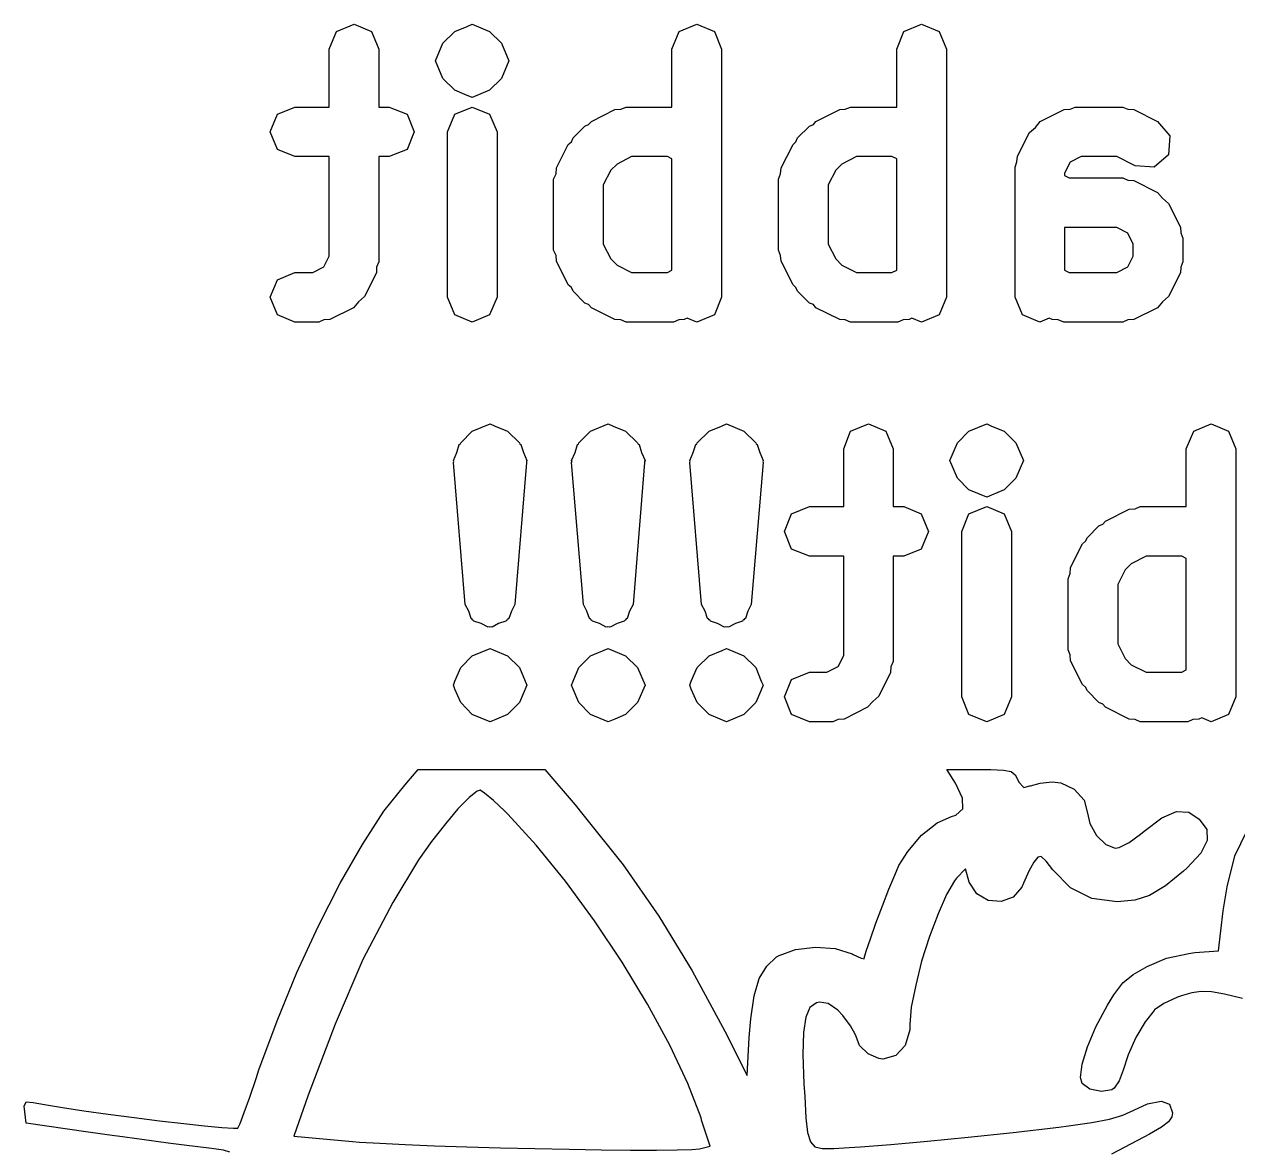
# Model space of a CAD drawing. Extents: x 87 to 114.2, y -103.1 to -96.6.
# Drawn here: x 108.302 to 110.745, y -98.903 to -96.634 of the extents above; entities that cross this region are included whole.
import ezdxf

# ---------------------------------------------------------------- set-up
doc = ezdxf.new("R2010")
doc.units = 0
doc.layers.add('BLACK', color=7, linetype='CONTINUOUS')

msp = doc.modelspace()

# ---------------------------------------------------------------- linework, layer by layer
at = {"layer": 'BLACK', "linetype": 'CONTINUOUS'}
for p, q in [((108.931, -96.6483), (108.966, -96.6337)), ((108.966, -96.6337), (109.001, -96.6483)), ((109.169, -96.6483), (109.194, -96.638)), ((109.194, -96.638), (109.204, -96.6337)), ((109.204, -96.6337), (109.204, -96.6337)), ((109.204, -96.6337), (109.239, -96.6483)), ((109.621, -96.6483), (109.656, -96.6337)), ((109.656, -96.6337), (109.692, -96.6483)), ((110.073, -96.6483), (110.109, -96.6337)), ((110.109, -96.6337), (110.144, -96.6483)), ((108.916, -96.6837), (108.931, -96.6483)), ((109.001, -96.6483), (109.016, -96.6837)), ((109.145, -96.6721), (109.169, -96.6483)), ((109.169, -96.6483), (109.169, -96.6483)), ((109.169, -96.6483), (109.169, -96.6483)), ((109.239, -96.6483), (109.263, -96.6721)), ((109.606, -96.6837), (109.621, -96.6483)), ((109.692, -96.6483), (109.706, -96.6837)), ((110.059, -96.6837), (110.073, -96.6483)), ((110.144, -96.6483), (110.159, -96.6837)), ((108.916, -96.8004), (108.916, -96.6837)), ((109.016, -96.6837), (109.016, -96.8004)), ((109.13, -96.7075), (109.145, -96.6721)), ((109.145, -96.6721), (109.145, -96.6721)), ((109.263, -96.6721), (109.278, -96.7075)), ((109.606, -96.8004), (109.606, -96.6837)), ((109.706, -96.6837), (109.706, -97.1837)), ((110.059, -96.8004), (110.059, -96.6837)), ((110.159, -96.6837), (110.159, -97.1837)), ((109.145, -96.7429), (109.13, -96.7075)), ((109.278, -96.7075), (109.263, -96.7429)), ((109.169, -96.7667), (109.145, -96.7429)), ((109.263, -96.7429), (109.239, -96.7667)), ((109.263, -96.7429), (109.263, -96.7429)), ((109.189, -96.7752), (109.169, -96.7667)), ((109.204, -96.7813), (109.189, -96.7752)), ((109.239, -96.7667), (109.204, -96.7813)), ((109.204, -96.7813), (109.204, -96.7813)), ((109.239, -96.7667), (109.239, -96.7667)), ((108.812, -96.815), (108.847, -96.8004)), ((108.847, -96.8004), (108.916, -96.8004)), ((109.016, -96.8004), (109.037, -96.8004)), ((109.037, -96.8004), (109.073, -96.815)), ((109.169, -96.815), (109.204, -96.8004)), ((109.204, -96.8004), (109.239, -96.815)), ((109.444, -96.8294), (109.491, -96.8056)), ((109.491, -96.8056), (109.503, -96.8048)), ((109.503, -96.8048), (109.514, -96.8004)), ((109.514, -96.8004), (109.606, -96.8004)), ((109.896, -96.8294), (109.944, -96.8056)), ((109.944, -96.8056), (109.955, -96.8048)), ((109.955, -96.8048), (109.966, -96.8004)), ((109.966, -96.8004), (110.059, -96.8004)), ((110.348, -96.8294), (110.396, -96.8056)), ((110.396, -96.8056), (110.408, -96.8048)), ((110.408, -96.8048), (110.418, -96.8004)), ((110.418, -96.8004), (110.514, -96.8004)), ((110.514, -96.8004), (110.524, -96.8048)), ((110.524, -96.8048), (110.536, -96.8056)), ((110.536, -96.8056), (110.584, -96.8294)), ((108.797, -96.8504), (108.812, -96.815)), ((109.073, -96.815), (109.087, -96.8504)), ((109.154, -96.8504), (109.169, -96.815)), ((109.239, -96.815), (109.254, -96.8504)), ((109.431, -96.8388), (109.438, -96.8357)), ((109.438, -96.8357), (109.444, -96.8294)), ((109.883, -96.8388), (109.891, -96.8357)), ((109.891, -96.8357), (109.896, -96.8294)), ((110.338, -96.8414), (110.348, -96.8294)), ((110.584, -96.8294), (110.609, -96.8584)), ((108.812, -96.8857), (108.797, -96.8504)), ((109.087, -96.8504), (109.073, -96.8857)), ((109.154, -97.1837), (109.154, -96.8504)), ((109.254, -96.8504), (109.254, -97.1837)), ((109.407, -96.8626), (109.431, -96.8388)), ((109.859, -96.8626), (109.883, -96.8388)), ((110.302, -96.8994), (110.326, -96.8518)), ((110.326, -96.8518), (110.338, -96.8414)), ((110.609, -96.8584), (110.606, -96.8965)), ((109.374, -96.9232), (109.397, -96.8756)), ((109.397, -96.8756), (109.404, -96.8702)), ((109.404, -96.8702), (109.407, -96.8626)), ((109.826, -96.9232), (109.85, -96.8756)), ((109.85, -96.8756), (109.856, -96.8702)), ((109.856, -96.8702), (109.859, -96.8626)), ((108.847, -96.9004), (108.812, -96.8857)), ((108.916, -96.9004), (108.847, -96.9004)), ((108.916, -97.1005), (108.916, -96.9004)), ((109.037, -96.9004), (109.016, -96.9004)), ((109.016, -96.9004), (109.016, -97.1123)), ((109.073, -96.8857), (109.037, -96.9004)), ((109.525, -96.9004), (109.496, -96.9153)), ((109.597, -96.9004), (109.525, -96.9004)), ((109.606, -96.9051), (109.597, -96.9004)), ((109.606, -97.129), (109.606, -96.9051)), ((109.978, -96.9004), (109.948, -96.9153)), ((110.049, -96.9004), (109.978, -96.9004)), ((110.059, -96.9051), (110.049, -96.9004)), ((110.059, -97.129), (110.059, -96.9051)), ((110.301, -96.911), (110.302, -96.8994)), ((110.43, -96.9004), (110.408, -96.9114)), ((110.502, -96.9004), (110.43, -96.9004)), ((110.539, -96.9189), (110.502, -96.9004)), ((110.606, -96.8965), (110.577, -96.9216)), ((109.373, -96.9348), (109.374, -96.9232)), ((109.483, -96.9276), (109.468, -96.9574)), ((109.496, -96.9153), (109.483, -96.9276)), ((109.825, -96.9348), (109.826, -96.9232)), ((109.936, -96.9276), (109.921, -96.9574)), ((109.948, -96.9153), (109.936, -96.9276)), ((110.297, -96.9218), (110.301, -96.911)), ((110.297, -97.1837), (110.297, -96.9218)), ((110.408, -96.9114), (110.397, -96.9336)), ((110.397, -96.9336), (110.397, -96.9385)), ((110.577, -96.9216), (110.539, -96.9189)), ((109.368, -96.9456), (109.373, -96.9348)), ((109.368, -97.0885), (109.368, -96.9456)), ((109.468, -96.9574), (109.468, -97.0766)), ((109.821, -96.9456), (109.825, -96.9348)), ((109.821, -97.0885), (109.821, -96.9456)), ((109.921, -96.9574), (109.921, -97.0766)), ((110.397, -96.9385), (110.406, -96.9432)), ((110.406, -96.9432), (110.514, -96.9432)), ((110.514, -96.9432), (110.524, -96.9477)), ((110.524, -96.9477), (110.536, -96.9485)), ((110.536, -96.9485), (110.584, -96.9723)), ((110.584, -96.9723), (110.594, -96.9843)), ((110.594, -96.9843), (110.606, -96.9947)), ((110.606, -96.9947), (110.63, -97.0423)), ((110.397, -97.0432), (110.397, -97.129)), ((110.502, -97.0432), (110.397, -97.0432)), ((110.524, -97.0543), (110.502, -97.0432)), ((110.535, -97.0764), (110.524, -97.0543)), ((110.63, -97.0423), (110.631, -97.0539)), ((110.631, -97.0539), (110.635, -97.0646)), ((109.468, -97.0766), (109.483, -97.1065)), ((109.921, -97.0766), (109.936, -97.1065)), ((110.535, -97.1005), (110.535, -97.0764)), ((110.635, -97.0646), (110.635, -97.1123)), ((108.905, -97.1226), (108.916, -97.1005)), ((109.373, -97.0992), (109.368, -97.0885)), ((109.374, -97.1108), (109.373, -97.0992)), ((109.825, -97.0992), (109.821, -97.0885)), ((109.826, -97.1108), (109.825, -97.0992)), ((110.524, -97.1226), (110.535, -97.1005)), ((108.883, -97.1337), (108.905, -97.1226)), ((109.016, -97.1123), (109.011, -97.123)), ((109.011, -97.123), (109.011, -97.1346)), ((109.397, -97.1584), (109.374, -97.1108)), ((109.483, -97.1065), (109.496, -97.1188)), ((109.496, -97.1188), (109.525, -97.1337)), ((109.597, -97.1337), (109.606, -97.129)), ((109.85, -97.1584), (109.826, -97.1108)), ((109.936, -97.1065), (109.948, -97.1188)), ((109.948, -97.1188), (109.978, -97.1337)), ((110.049, -97.1337), (110.059, -97.129)), ((110.397, -97.129), (110.406, -97.1337)), ((110.502, -97.1337), (110.524, -97.1226)), ((110.631, -97.123), (110.63, -97.1346)), ((110.635, -97.1123), (110.631, -97.123)), ((108.797, -97.1837), (108.812, -97.1483)), ((108.812, -97.1483), (108.847, -97.1337)), ((108.847, -97.1337), (108.883, -97.1337)), ((109.011, -97.1346), (108.987, -97.1822)), ((109.525, -97.1337), (109.597, -97.1337)), ((109.978, -97.1337), (110.049, -97.1337)), ((110.406, -97.1337), (110.502, -97.1337)), ((110.63, -97.1346), (110.606, -97.1822)), ((109.404, -97.1638), (109.397, -97.1584)), ((109.407, -97.1714), (109.404, -97.1638)), ((109.431, -97.1952), (109.407, -97.1714)), ((109.856, -97.1638), (109.85, -97.1584)), ((109.859, -97.1714), (109.856, -97.1638)), ((109.883, -97.1952), (109.859, -97.1714)), ((108.812, -97.219), (108.797, -97.1837)), ((108.975, -97.1926), (108.965, -97.2046)), ((108.987, -97.1822), (108.975, -97.1926)), ((109.169, -97.219), (109.154, -97.1837)), ((109.254, -97.1837), (109.239, -97.219)), ((109.438, -97.1984), (109.431, -97.1952)), ((109.444, -97.2046), (109.438, -97.1984)), ((109.706, -97.1837), (109.692, -97.219)), ((109.891, -97.1984), (109.883, -97.1952)), ((109.896, -97.2046), (109.891, -97.1984)), ((110.159, -97.1837), (110.144, -97.219)), ((110.312, -97.219), (110.297, -97.1837)), ((110.594, -97.1926), (110.584, -97.2046)), ((110.606, -97.1822), (110.594, -97.1926)), ((108.847, -97.2337), (108.812, -97.219)), ((108.965, -97.2046), (108.917, -97.2284)), ((109.204, -97.2337), (109.169, -97.219)), ((109.239, -97.219), (109.204, -97.2337)), ((109.491, -97.2284), (109.444, -97.2046)), ((109.637, -97.2256), (109.631, -97.2284)), ((109.656, -97.2337), (109.637, -97.2256)), ((109.692, -97.219), (109.656, -97.2337)), ((109.944, -97.2284), (109.896, -97.2046)), ((110.089, -97.2256), (110.084, -97.2284)), ((110.109, -97.2337), (110.089, -97.2256)), ((110.144, -97.219), (110.109, -97.2337)), ((110.347, -97.2337), (110.312, -97.219)), ((110.366, -97.2256), (110.347, -97.2337)), ((110.372, -97.2284), (110.366, -97.2256)), ((110.584, -97.2046), (110.536, -97.2284)), ((108.895, -97.2337), (108.847, -97.2337)), ((108.905, -97.2292), (108.895, -97.2337)), ((108.917, -97.2284), (108.905, -97.2292)), ((109.503, -97.2292), (109.491, -97.2284)), ((109.514, -97.2337), (109.503, -97.2292)), ((109.609, -97.2337), (109.514, -97.2337)), ((109.62, -97.2292), (109.609, -97.2337)), ((109.631, -97.2284), (109.62, -97.2292)), ((109.955, -97.2292), (109.944, -97.2284)), ((109.966, -97.2337), (109.955, -97.2292)), ((110.061, -97.2337), (109.966, -97.2337)), ((110.072, -97.2292), (110.061, -97.2337)), ((110.084, -97.2284), (110.072, -97.2292)), ((110.384, -97.2292), (110.372, -97.2284)), ((110.395, -97.2337), (110.384, -97.2292)), ((110.514, -97.2337), (110.395, -97.2337)), ((110.524, -97.2292), (110.514, -97.2337)), ((110.536, -97.2284), (110.524, -97.2292)), ((109.204, -97.4533), (109.24, -97.4387)), ((109.24, -97.4387), (109.24, -97.4387)), ((109.24, -97.4387), (109.25, -97.443)), ((109.25, -97.443), (109.275, -97.4533)), ((109.442, -97.4533), (109.478, -97.4387)), ((109.478, -97.4387), (109.478, -97.4387)), ((109.478, -97.4387), (109.488, -97.443)), ((109.488, -97.443), (109.513, -97.4533)), ((109.681, -97.4533), (109.706, -97.443)), ((109.706, -97.443), (109.716, -97.4387)), ((109.716, -97.4387), (109.716, -97.4387)), ((109.716, -97.4387), (109.751, -97.4533)), ((109.966, -97.4533), (110.002, -97.4387)), ((110.002, -97.4387), (110.037, -97.4533)), ((110.204, -97.4533), (110.24, -97.4387)), ((110.24, -97.4387), (110.24, -97.4387)), ((110.24, -97.4387), (110.25, -97.443)), ((110.25, -97.443), (110.275, -97.4533)), ((110.657, -97.4533), (110.692, -97.4387)), ((110.692, -97.4387), (110.727, -97.4533)), ((109.181, -97.4771), (109.204, -97.4533)), ((109.275, -97.4533), (109.275, -97.4533)), ((109.275, -97.4533), (109.275, -97.4533)), ((109.275, -97.4533), (109.299, -97.4771)), ((109.419, -97.4771), (109.442, -97.4533)), ((109.513, -97.4533), (109.513, -97.4533)), ((109.513, -97.4533), (109.513, -97.4533)), ((109.513, -97.4533), (109.537, -97.4771)), ((109.657, -97.4771), (109.681, -97.4533)), ((109.681, -97.4533), (109.681, -97.4533)), ((109.681, -97.4533), (109.681, -97.4533)), ((109.751, -97.4533), (109.775, -97.4771)), ((109.952, -97.4887), (109.966, -97.4533)), ((110.037, -97.4533), (110.052, -97.4887)), ((110.181, -97.4771), (110.204, -97.4533)), ((110.275, -97.4533), (110.275, -97.4533)), ((110.275, -97.4533), (110.275, -97.4533)), ((110.275, -97.4533), (110.299, -97.4771)), ((110.642, -97.4887), (110.657, -97.4533)), ((110.727, -97.4533), (110.742, -97.4887)), ((109.173, -97.4966), (109.178, -97.4802)), ((109.178, -97.4802), (109.18, -97.4792)), ((109.18, -97.4792), (109.181, -97.4771)), ((109.299, -97.4771), (109.3, -97.4792)), ((109.3, -97.4792), (109.302, -97.4802)), ((109.302, -97.4802), (109.307, -97.4966)), ((109.411, -97.4966), (109.416, -97.4802)), ((109.416, -97.4802), (109.418, -97.4792)), ((109.418, -97.4792), (109.419, -97.4771)), ((109.537, -97.4771), (109.538, -97.4792)), ((109.538, -97.4792), (109.54, -97.4802)), ((109.54, -97.4802), (109.545, -97.4966)), ((109.649, -97.4966), (109.654, -97.4802)), ((109.654, -97.4802), (109.656, -97.4792)), ((109.656, -97.4792), (109.657, -97.4771)), ((109.775, -97.4771), (109.776, -97.4792)), ((109.776, -97.4792), (109.778, -97.4802)), ((109.778, -97.4802), (109.783, -97.4966)), ((109.952, -97.6054), (109.952, -97.4887)), ((110.052, -97.4887), (110.052, -97.6054)), ((110.166, -97.5125), (110.181, -97.4771)), ((110.299, -97.4771), (110.299, -97.4771)), ((110.299, -97.4771), (110.299, -97.4771)), ((110.299, -97.4771), (110.314, -97.5125)), ((110.642, -97.6054), (110.642, -97.4887)), ((110.742, -97.4887), (110.742, -97.9887)), ((109.166, -97.5125), (109.173, -97.4966)), ((109.167, -97.5145), (109.166, -97.5125)), ((109.166, -97.5167), (109.167, -97.5145)), ((109.19, -97.8024), (109.166, -97.5167)), ((109.313, -97.5167), (109.29, -97.8024)), ((109.307, -97.4966), (109.314, -97.5125)), ((109.314, -97.5125), (109.313, -97.5145)), ((109.313, -97.5145), (109.313, -97.5167)), ((109.404, -97.5125), (109.411, -97.4966)), ((109.405, -97.5145), (109.404, -97.5125)), ((109.404, -97.5167), (109.405, -97.5145)), ((109.428, -97.8024), (109.404, -97.5167)), ((109.551, -97.5167), (109.528, -97.8024)), ((109.545, -97.4966), (109.552, -97.5125)), ((109.552, -97.5125), (109.551, -97.5145)), ((109.551, -97.5145), (109.551, -97.5167)), ((109.642, -97.5125), (109.649, -97.4966)), ((109.643, -97.5145), (109.642, -97.5125)), ((109.642, -97.5167), (109.643, -97.5145)), ((109.666, -97.8024), (109.642, -97.5167)), ((109.79, -97.5167), (109.766, -97.8024)), ((109.783, -97.4966), (109.79, -97.5125)), ((109.79, -97.5125), (109.789, -97.5145)), ((109.789, -97.5145), (109.79, -97.5167)), ((110.181, -97.5479), (110.166, -97.5125)), ((110.314, -97.5125), (110.299, -97.5479)), ((110.204, -97.5717), (110.181, -97.5479)), ((110.181, -97.5479), (110.181, -97.5479)), ((110.299, -97.5479), (110.275, -97.5717)), ((110.204, -97.5717), (110.204, -97.5717)), ((110.24, -97.5863), (110.204, -97.5717)), ((110.25, -97.582), (110.24, -97.5863)), ((110.24, -97.5863), (110.24, -97.5863)), ((110.275, -97.5717), (110.25, -97.582)), ((109.847, -97.62), (109.883, -97.6054)), ((109.883, -97.6054), (109.952, -97.6054)), ((110.052, -97.6054), (110.073, -97.6054)), ((110.073, -97.6054), (110.108, -97.62)), ((110.204, -97.62), (110.24, -97.6054)), ((110.24, -97.6054), (110.275, -97.62)), ((110.479, -97.6344), (110.527, -97.6106)), ((110.527, -97.6106), (110.539, -97.6098)), ((110.539, -97.6098), (110.549, -97.6054)), ((110.549, -97.6054), (110.642, -97.6054)), ((109.833, -97.6554), (109.847, -97.62)), ((110.108, -97.62), (110.123, -97.6554)), ((110.19, -97.6554), (110.204, -97.62)), ((110.275, -97.62), (110.29, -97.6554)), ((110.466, -97.6438), (110.474, -97.6407)), ((110.474, -97.6407), (110.479, -97.6344)), ((109.847, -97.6907), (109.833, -97.6554)), ((110.123, -97.6554), (110.108, -97.6907)), ((110.19, -97.9887), (110.19, -97.6554)), ((110.29, -97.6554), (110.29, -97.9887)), ((110.443, -97.6676), (110.466, -97.6438)), ((109.883, -97.7054), (109.847, -97.6907)), ((110.108, -97.6907), (110.073, -97.7054)), ((110.409, -97.7282), (110.433, -97.6806)), ((110.433, -97.6806), (110.439, -97.6752)), ((110.439, -97.6752), (110.443, -97.6676)), ((109.952, -97.7054), (109.883, -97.7054)), ((109.952, -97.9055), (109.952, -97.7054)), ((110.073, -97.7054), (110.052, -97.7054)), ((110.052, -97.7054), (110.052, -97.9173)), ((110.561, -97.7054), (110.531, -97.7203)), ((110.633, -97.7054), (110.561, -97.7054)), ((110.642, -97.7101), (110.633, -97.7054)), ((110.642, -97.934), (110.642, -97.7101)), ((110.404, -97.7506), (110.408, -97.7398)), ((110.408, -97.7398), (110.409, -97.7282)), ((110.519, -97.7326), (110.504, -97.7624)), ((110.531, -97.7203), (110.519, -97.7326)), ((110.404, -97.8935), (110.404, -97.7506)), ((110.504, -97.7624), (110.504, -97.8816)), ((109.197, -97.816), (109.19, -97.8024)), ((109.29, -97.8024), (109.283, -97.816)), ((109.435, -97.816), (109.428, -97.8024)), ((109.528, -97.8024), (109.521, -97.816)), ((109.673, -97.816), (109.666, -97.8024)), ((109.766, -97.8024), (109.759, -97.816)), ((109.202, -97.8305), (109.197, -97.816)), ((109.204, -97.8315), (109.202, -97.8305)), ((109.204, -97.8336), (109.204, -97.8315)), ((109.206, -97.8344), (109.204, -97.8336)), ((109.207, -97.8364), (109.206, -97.8344)), ((109.222, -97.841), (109.207, -97.8364)), ((109.272, -97.8364), (109.257, -97.841)), ((109.273, -97.8344), (109.272, -97.8364)), ((109.275, -97.8336), (109.273, -97.8344)), ((109.276, -97.8315), (109.275, -97.8336)), ((109.278, -97.8305), (109.276, -97.8315)), ((109.283, -97.816), (109.278, -97.8305)), ((109.44, -97.8305), (109.435, -97.816)), ((109.442, -97.8315), (109.44, -97.8305)), ((109.443, -97.8336), (109.442, -97.8315)), ((109.445, -97.8344), (109.443, -97.8336)), ((109.446, -97.8364), (109.445, -97.8344)), ((109.46, -97.841), (109.446, -97.8364)), ((109.51, -97.8364), (109.496, -97.841)), ((109.511, -97.8344), (109.51, -97.8364)), ((109.513, -97.8336), (109.511, -97.8344)), ((109.514, -97.8315), (109.513, -97.8336)), ((109.516, -97.8305), (109.514, -97.8315)), ((109.521, -97.816), (109.516, -97.8305)), ((109.678, -97.8305), (109.673, -97.816)), ((109.68, -97.8315), (109.678, -97.8305)), ((109.681, -97.8336), (109.68, -97.8315)), ((109.683, -97.8344), (109.681, -97.8336)), ((109.684, -97.8364), (109.683, -97.8344)), ((109.698, -97.841), (109.684, -97.8364)), ((109.748, -97.8364), (109.734, -97.841)), ((109.749, -97.8344), (109.748, -97.8364)), ((109.751, -97.8336), (109.749, -97.8344)), ((109.752, -97.8315), (109.751, -97.8336)), ((109.754, -97.8305), (109.752, -97.8315)), ((109.759, -97.816), (109.754, -97.8305)), ((109.236, -97.848), (109.222, -97.841)), ((109.238, -97.8474), (109.236, -97.848)), ((109.24, -97.8482), (109.238, -97.8474)), ((109.242, -97.8474), (109.24, -97.8482)), ((109.244, -97.848), (109.242, -97.8474)), ((109.257, -97.841), (109.244, -97.848)), ((109.474, -97.848), (109.46, -97.841)), ((109.476, -97.8474), (109.474, -97.848)), ((109.478, -97.8482), (109.476, -97.8474)), ((109.48, -97.8474), (109.478, -97.8482)), ((109.482, -97.848), (109.48, -97.8474)), ((109.496, -97.841), (109.482, -97.848)), ((109.712, -97.848), (109.698, -97.841)), ((109.714, -97.8474), (109.712, -97.848)), ((109.716, -97.8482), (109.714, -97.8474)), ((109.718, -97.8474), (109.716, -97.8482)), ((109.72, -97.848), (109.718, -97.8474)), ((109.734, -97.841), (109.72, -97.848)), ((110.504, -97.8816), (110.519, -97.9115)), ((109.181, -97.9295), (109.204, -97.9057)), ((109.204, -97.9057), (109.24, -97.8911)), ((109.204, -97.9057), (109.204, -97.9057)), ((109.24, -97.8911), (109.24, -97.8911)), ((109.24, -97.8911), (109.246, -97.8935)), ((109.246, -97.8935), (109.275, -97.9057)), ((109.275, -97.9057), (109.299, -97.9295)), ((109.419, -97.9295), (109.442, -97.9057)), ((109.442, -97.9057), (109.478, -97.8911)), ((109.442, -97.9057), (109.442, -97.9057)), ((109.478, -97.8911), (109.478, -97.8911)), ((109.478, -97.8911), (109.484, -97.8935)), ((109.484, -97.8935), (109.513, -97.9057)), ((109.513, -97.9057), (109.537, -97.9295)), ((109.657, -97.9295), (109.681, -97.9057)), ((109.681, -97.9057), (109.707, -97.8949)), ((109.707, -97.8949), (109.716, -97.8911)), ((109.716, -97.8911), (109.716, -97.8911)), ((109.716, -97.8911), (109.751, -97.9057)), ((109.751, -97.9057), (109.751, -97.9057)), ((109.751, -97.9057), (109.775, -97.9295)), ((109.941, -97.9276), (109.952, -97.9055)), ((110.408, -97.9042), (110.404, -97.8935)), ((110.409, -97.9158), (110.408, -97.9042)), ((109.169, -97.9569), (109.181, -97.9295)), ((109.181, -97.9295), (109.181, -97.9295)), ((109.299, -97.9295), (109.314, -97.9649)), ((109.407, -97.9569), (109.419, -97.9295)), ((109.419, -97.9295), (109.419, -97.9295)), ((109.537, -97.9295), (109.552, -97.9649)), ((109.645, -97.9569), (109.657, -97.9295)), ((109.775, -97.9295), (109.775, -97.9295)), ((109.775, -97.9295), (109.786, -97.9569)), ((109.918, -97.9387), (109.941, -97.9276)), ((110.047, -97.928), (110.046, -97.9396)), ((110.052, -97.9173), (110.047, -97.928)), ((110.433, -97.9634), (110.409, -97.9158)), ((110.519, -97.9115), (110.531, -97.9238)), ((110.531, -97.9238), (110.561, -97.9387)), ((110.633, -97.9387), (110.642, -97.934)), ((109.166, -97.9649), (109.169, -97.9569)), ((109.404, -97.9649), (109.407, -97.9569)), ((109.642, -97.9649), (109.645, -97.9569)), ((109.786, -97.9569), (109.79, -97.9649)), ((109.833, -97.9887), (109.847, -97.9533)), ((109.847, -97.9533), (109.883, -97.9387)), ((109.883, -97.9387), (109.918, -97.9387)), ((110.046, -97.9396), (110.023, -97.9872)), ((110.561, -97.9387), (110.633, -97.9387)), ((109.169, -97.9729), (109.166, -97.9649)), ((109.181, -98.0002), (109.169, -97.9729)), ((109.314, -97.9649), (109.299, -98.0002)), ((109.407, -97.9729), (109.404, -97.9649)), ((109.419, -98.0002), (109.407, -97.9729)), ((109.552, -97.9649), (109.537, -98.0002)), ((109.645, -97.9729), (109.642, -97.9649)), ((109.657, -98.0002), (109.645, -97.9729)), ((109.785, -97.9764), (109.775, -98.0002)), ((109.79, -97.9649), (109.785, -97.9764)), ((110.439, -97.9688), (110.433, -97.9634)), ((110.443, -97.9764), (110.439, -97.9688)), ((110.466, -98.0002), (110.443, -97.9764)), ((109.204, -98.024), (109.181, -98.0002)), ((109.299, -98.0002), (109.275, -98.024)), ((109.299, -98.0002), (109.299, -98.0002)), ((109.299, -98.0002), (109.299, -98.0002)), ((109.442, -98.024), (109.419, -98.0002)), ((109.537, -98.0002), (109.513, -98.024)), ((109.537, -98.0002), (109.537, -98.0002)), ((109.537, -98.0002), (109.537, -98.0002)), ((109.681, -98.024), (109.657, -98.0002)), ((109.657, -98.0002), (109.657, -98.0002)), ((109.775, -98.0002), (109.751, -98.024)), ((109.847, -98.024), (109.833, -97.9887)), ((110.011, -97.9976), (110, -98.0096)), ((110.023, -97.9872), (110.011, -97.9976)), ((110.204, -98.024), (110.19, -97.9887)), ((110.29, -97.9887), (110.275, -98.024)), ((110.474, -98.0034), (110.466, -98.0002)), ((110.479, -98.0096), (110.474, -98.0034)), ((110.742, -97.9887), (110.727, -98.024)), ((109.24, -98.0387), (109.204, -98.024)), ((109.275, -98.024), (109.253, -98.0334)), ((109.275, -98.024), (109.275, -98.024)), ((109.478, -98.0387), (109.442, -98.024)), ((109.513, -98.024), (109.491, -98.0334)), ((109.513, -98.024), (109.513, -98.024)), ((109.703, -98.0334), (109.681, -98.024)), ((109.681, -98.024), (109.681, -98.024)), ((109.681, -98.024), (109.681, -98.024)), ((109.751, -98.024), (109.716, -98.0387)), ((109.883, -98.0387), (109.847, -98.024)), ((110, -98.0096), (109.953, -98.0334)), ((110.24, -98.0387), (110.204, -98.024)), ((110.275, -98.024), (110.24, -98.0387)), ((110.527, -98.0334), (110.479, -98.0096)), ((110.673, -98.0306), (110.667, -98.0334)), ((110.692, -98.0387), (110.673, -98.0306)), ((110.727, -98.024), (110.692, -98.0387)), ((109.253, -98.0334), (109.24, -98.0387)), ((109.24, -98.0387), (109.24, -98.0387)), ((109.491, -98.0334), (109.478, -98.0387)), ((109.478, -98.0387), (109.478, -98.0387)), ((109.716, -98.0387), (109.703, -98.0334)), ((109.716, -98.0387), (109.716, -98.0387)), ((109.93, -98.0387), (109.883, -98.0387)), ((109.941, -98.0342), (109.93, -98.0387)), ((109.953, -98.0334), (109.941, -98.0342)), ((110.539, -98.0342), (110.527, -98.0334)), ((110.549, -98.0387), (110.539, -98.0342)), ((110.645, -98.0387), (110.549, -98.0387)), ((110.655, -98.0342), (110.645, -98.0387)), ((110.667, -98.0334), (110.655, -98.0342)), ((109.068, -98.1661), (109.095, -98.135)), ((109.095, -98.135), (109.35, -98.135)), ((109.35, -98.135), (109.411, -98.2062)), ((110.177, -98.1621), (110.16, -98.135)), ((110.16, -98.135), (110.227, -98.135)), ((110.227, -98.135), (110.248, -98.1351)), ((110.248, -98.1351), (110.274, -98.1361)), ((110.274, -98.1361), (110.289, -98.1392)), ((110.289, -98.1392), (110.297, -98.1453)), ((110.297, -98.1453), (110.303, -98.1555)), ((109.026, -98.219), (109.068, -98.1661)), ((109.214, -98.1786), (109.198, -98.1915)), ((109.22, -98.1767), (109.214, -98.1786)), ((109.229, -98.1822), (109.22, -98.1767)), ((110.191, -98.1925), (110.177, -98.1621)), ((110.303, -98.1555), (110.305, -98.1604)), ((110.305, -98.1604), (110.315, -98.1708)), ((110.315, -98.1708), (110.327, -98.168)), ((110.327, -98.168), (110.328, -98.1675)), ((110.328, -98.1675), (110.348, -98.1622)), ((110.348, -98.1622), (110.372, -98.16)), ((110.372, -98.16), (110.389, -98.162)), ((110.389, -98.162), (110.416, -98.1748)), ((110.416, -98.1748), (110.436, -98.1963)), ((109.198, -98.1915), (109.175, -98.2144)), ((109.247, -98.197), (109.229, -98.1822)), ((109.269, -98.218), (109.247, -98.197)), ((110.192, -98.2139), (110.191, -98.1925)), ((110.436, -98.1963), (110.443, -98.2225)), ((108.983, -98.2858), (109.026, -98.219)), ((109.175, -98.2144), (109.15, -98.2446)), ((109.276, -98.2246), (109.269, -98.218)), ((109.333, -98.2872), (109.276, -98.2246)), ((109.411, -98.2062), (109.427, -98.2253)), ((109.427, -98.2253), (109.508, -98.3267)), ((110.169, -98.2294), (110.178, -98.2266)), ((110.178, -98.2266), (110.192, -98.2139)), ((110.443, -98.2225), (110.448, -98.2438)), ((110.593, -98.2322), (110.622, -98.2197)), ((110.622, -98.2197), (110.647, -98.2207)), ((110.647, -98.2207), (110.668, -98.235)), ((109.15, -98.2446), (109.122, -98.2796)), ((110.109, -98.2668), (110.14, -98.2421)), ((110.14, -98.2421), (110.169, -98.2294)), ((110.448, -98.2438), (110.461, -98.2678)), ((110.557, -98.2588), (110.593, -98.2322)), ((110.668, -98.235), (110.683, -98.2555)), ((110.081, -98.2998), (110.109, -98.2668)), ((110.461, -98.2678), (110.48, -98.2861)), ((110.527, -98.2818), (110.55, -98.2654)), ((110.55, -98.2654), (110.557, -98.2588)), ((110.683, -98.2555), (110.684, -98.2779)), ((110.74, -98.3085), (110.764, -98.2592)), ((108.938, -98.3639), (108.983, -98.2858)), ((109.122, -98.2796), (109.096, -98.3168)), ((109.392, -98.3598), (109.333, -98.2872)), ((110.063, -98.3285), (110.081, -98.2998)), ((110.48, -98.2861), (110.499, -98.2933)), ((110.499, -98.2933), (110.507, -98.2919)), ((110.507, -98.2919), (110.527, -98.2818)), ((110.684, -98.2779), (110.671, -98.3033)), ((109.096, -98.3168), (109.044, -98.4026)), ((110.335, -98.3213), (110.325, -98.3396)), ((110.343, -98.3114), (110.335, -98.3213)), ((110.35, -98.3103), (110.343, -98.3114)), ((110.36, -98.3197), (110.35, -98.3103)), ((110.373, -98.3367), (110.36, -98.3197)), ((110.671, -98.3033), (110.643, -98.3333)), ((110.724, -98.3711), (110.74, -98.3085)), ((109.508, -98.3267), (109.58, -98.43)), ((110.043, -98.376), (110.055, -98.3477)), ((110.055, -98.3477), (110.063, -98.3285)), ((110.197, -98.3347), (110.179, -98.3536)), ((110.205, -98.3617), (110.197, -98.3347)), ((110.325, -98.3396), (110.314, -98.364)), ((110.409, -98.3732), (110.373, -98.3367)), ((110.636, -98.3396), (110.6, -98.3695)), ((110.643, -98.3333), (110.636, -98.3396)), ((108.894, -98.4508), (108.938, -98.3639)), ((109.45, -98.4395), (109.392, -98.3598)), ((110.175, -98.3589), (110.159, -98.3864)), ((110.179, -98.3536), (110.175, -98.3589)), ((110.22, -98.3856), (110.205, -98.3617)), ((110.311, -98.3722), (110.293, -98.392)), ((110.314, -98.364), (110.311, -98.3722)), ((110.452, -98.3946), (110.409, -98.3732)), ((110.6, -98.3695), (110.568, -98.3884)), ((110.716, -98.4195), (110.724, -98.3711)), ((110.03, -98.4094), (110.043, -98.376)), ((110.159, -98.3864), (110.142, -98.4253)), ((110.243, -98.3986), (110.22, -98.3856)), ((110.269, -98.4008), (110.243, -98.3986)), ((110.293, -98.392), (110.269, -98.4008)), ((110.503, -98.4013), (110.452, -98.3946)), ((110.538, -98.3983), (110.503, -98.4013)), ((110.568, -98.3884), (110.538, -98.3983)), ((109.044, -98.4026), (108.984, -98.5178)), ((110.017, -98.4441), (110.03, -98.4094)), ((110.503, -98.4013), (110.503, -98.4013)), ((110.707, -98.4999), (110.716, -98.4195)), ((109.506, -98.523), (109.45, -98.4395)), ((109.58, -98.43), (109.647, -98.5401)), ((110.006, -98.4759), (110.017, -98.4441)), ((110.142, -98.4253), (110.125, -98.4714)), ((108.851, -98.5441), (108.894, -98.4508)), ((110.125, -98.4714), (110.109, -98.5209)), ((109.855, -98.4977), (109.895, -98.493)), ((109.895, -98.493), (109.935, -98.4956)), ((109.935, -98.4956), (109.969, -98.506)), ((109.997, -98.5009), (110.006, -98.4759)), ((108.984, -98.5178), (108.928, -98.6477)), ((109.797, -98.5307), (109.817, -98.5124)), ((109.817, -98.5124), (109.822, -98.5096)), ((109.822, -98.5096), (109.855, -98.4977)), ((109.969, -98.506), (109.971, -98.5073)), ((109.971, -98.5073), (109.987, -98.5147)), ((109.987, -98.5147), (109.993, -98.5164)), ((109.993, -98.5152), (109.997, -98.5009)), ((109.993, -98.5164), (109.993, -98.5152)), ((110.109, -98.5209), (110.097, -98.5696)), ((110.563, -98.5315), (110.602, -98.5151)), ((110.602, -98.5151), (110.647, -98.5058)), ((110.647, -98.5058), (110.659, -98.5034)), ((110.659, -98.5034), (110.707, -98.4999)), ((108.811, -98.6413), (108.851, -98.5441)), ((109.557, -98.6076), (109.506, -98.523)), ((109.647, -98.5401), (109.713, -98.662)), ((109.782, -98.5558), (109.797, -98.5307)), ((110.535, -98.5477), (110.563, -98.5315)), ((109.772, -98.5905), (109.782, -98.5558)), ((110.097, -98.5696), (110.088, -98.6136)), ((110.496, -98.5886), (110.514, -98.5649)), ((110.514, -98.5649), (110.535, -98.5477)), ((109.765, -98.6372), (109.772, -98.5905)), ((110.483, -98.6097), (110.496, -98.5886)), ((110.624, -98.5936), (110.597, -98.6061)), ((110.634, -98.5898), (110.624, -98.5936)), ((110.653, -98.5844), (110.634, -98.5898)), ((110.672, -98.582), (110.653, -98.5844)), ((110.693, -98.5828), (110.672, -98.582)), ((110.719, -98.5874), (110.693, -98.5828)), ((110.755, -98.596), (110.719, -98.5874)), ((109.602, -98.69), (109.557, -98.6076)), ((109.884, -98.6142), (109.876, -98.6338)), ((109.897, -98.6047), (109.884, -98.6142)), ((109.903, -98.6033), (109.897, -98.6047)), ((109.921, -98.6059), (109.903, -98.6033)), ((109.94, -98.6199), (109.921, -98.6059)), ((110.088, -98.6136), (110.085, -98.6488)), ((110.46, -98.6529), (110.483, -98.6097)), ((110.578, -98.6189), (110.577, -98.6202)), ((110.597, -98.6061), (110.578, -98.6189)), ((108.774, -98.7399), (108.811, -98.6413)), ((109.762, -98.6745), (109.765, -98.6372)), ((109.876, -98.6338), (109.871, -98.6649)), ((109.95, -98.6307), (109.94, -98.6199)), ((109.966, -98.6509), (109.95, -98.6307)), ((110.559, -98.643), (110.54, -98.675)), ((110.577, -98.6202), (110.559, -98.643)), ((108.928, -98.6477), (108.874, -98.7911)), ((109.713, -98.662), (109.758, -98.7514)), ((109.871, -98.6649), (109.87, -98.7092)), ((109.975, -98.6677), (109.966, -98.6509)), ((109.977, -98.6728), (109.975, -98.6677)), ((110.085, -98.659), (110.076, -98.6905)), ((110.085, -98.6488), (110.085, -98.659)), ((110.443, -98.6936), (110.46, -98.6529)), ((109.638, -98.7674), (109.602, -98.69)), ((109.758, -98.7514), (109.762, -98.6745)), ((109.984, -98.6908), (109.977, -98.6728)), ((110.001, -98.7073), (109.984, -98.6908)), ((110.076, -98.6905), (110.057, -98.711)), ((110.54, -98.675), (110.525, -98.7097)), ((109.87, -98.7092), (109.872, -98.7683)), ((110.023, -98.7173), (110.001, -98.7073)), ((110.031, -98.7183), (110.023, -98.7173)), ((110.057, -98.711), (110.031, -98.7183)), ((110.432, -98.7287), (110.443, -98.6936)), ((110.525, -98.7097), (110.515, -98.7407)), ((108.769, -98.7573), (108.774, -98.7399)), ((110.429, -98.7551), (110.432, -98.7287)), ((110.515, -98.7407), (110.507, -98.7622)), ((108.756, -98.7946), (108.769, -98.7573)), ((110.432, -98.7672), (110.429, -98.7551)), ((110.507, -98.7622), (110.497, -98.7767)), ((109.665, -98.8367), (109.638, -98.7674)), ((109.872, -98.7683), (109.874, -98.7936)), ((110.448, -98.7791), (110.432, -98.7672)), ((110.471, -98.7838), (110.448, -98.7791)), ((110.492, -98.7799), (110.471, -98.7838)), ((110.497, -98.7767), (110.492, -98.7799)), ((108.302, -98.813), (108.306, -98.8043)), ((108.303, -98.8243), (108.302, -98.813)), ((108.306, -98.8043), (108.32, -98.8053)), ((108.32, -98.8053), (108.343, -98.8097)), ((108.343, -98.8097), (108.379, -98.8156)), ((108.745, -98.8258), (108.756, -98.7946)), ((108.874, -98.7911), (108.845, -98.8737)), ((109.874, -98.7936), (109.876, -98.8364)), ((110.536, -98.8211), (110.564, -98.8082)), ((110.564, -98.8082), (110.591, -98.803)), ((110.591, -98.803), (110.608, -98.8091)), ((110.608, -98.8091), (110.614, -98.8262)), ((108.306, -98.8475), (108.303, -98.8243)), ((108.379, -98.8156), (108.422, -98.8222)), ((108.422, -98.8222), (108.471, -98.829)), ((108.471, -98.829), (108.523, -98.8359)), ((108.523, -98.8359), (108.574, -98.8424)), ((108.737, -98.8477), (108.745, -98.8258)), ((109.666, -98.8414), (109.665, -98.8367)), ((109.876, -98.8364), (109.879, -98.8659)), ((110.452, -98.8461), (110.487, -98.8391)), ((110.487, -98.8391), (110.514, -98.831)), ((110.514, -98.831), (110.536, -98.8211)), ((110.613, -98.8347), (110.606, -98.8444)), ((110.614, -98.8262), (110.613, -98.8347)), ((108.431, -98.8654), (108.306, -98.8475)), ((108.574, -98.8424), (108.623, -98.8481)), ((108.623, -98.8481), (108.665, -98.8528)), ((108.665, -98.8528), (108.7, -98.8561)), ((108.7, -98.8561), (108.723, -98.8576)), ((108.723, -98.8576), (108.732, -98.8571)), ((108.732, -98.8571), (108.737, -98.8477)), ((108.732, -98.8571), (108.732, -98.8571)), ((109.683, -98.8936), (109.666, -98.8414)), ((110.293, -98.8659), (110.385, -98.8553)), ((110.385, -98.8553), (110.405, -98.8528)), ((110.405, -98.8528), (110.452, -98.8461)), ((110.592, -98.8554), (110.568, -98.8696)), ((110.606, -98.8444), (110.592, -98.8554)), ((108.484, -98.8729), (108.431, -98.8654)), ((108.49, -98.8737), (108.484, -98.8729)), ((108.539, -98.8804), (108.49, -98.8737)), ((108.592, -98.8873), (108.539, -98.8804)), ((108.635, -98.8927), (108.592, -98.8873)), ((108.845, -98.8737), (108.963, -98.8841)), ((108.963, -98.8841), (108.977, -98.8852)), ((108.977, -98.8852), (109.018, -98.8878)), ((109.018, -98.8878), (109.069, -98.8903)), ((109.879, -98.8659), (109.885, -98.8846)), ((109.885, -98.8846), (109.894, -98.8947)), ((110.047, -98.8902), (110.121, -98.8837)), ((110.121, -98.8837), (110.203, -98.8755)), ((110.203, -98.8755), (110.293, -98.8659)), ((110.568, -98.8696), (110.531, -98.8889)), ((108.641, -98.8934), (108.635, -98.8927)), ((108.679, -98.8981), (108.641, -98.8934)), ((108.703, -98.9019), (108.679, -98.8981)), ((108.716, -98.9058), (108.703, -98.9019)), ((109.069, -98.8903), (109.128, -98.8926)), ((109.128, -98.8926), (109.193, -98.8948)), ((109.193, -98.8948), (109.261, -98.8968)), ((109.261, -98.8968), (109.33, -98.8985)), ((109.33, -98.8985), (109.399, -98.8999)), ((109.399, -98.8999), (109.464, -98.9009)), ((109.464, -98.9009), (109.523, -98.9015)), ((109.523, -98.9015), (109.575, -98.9016)), ((109.575, -98.9016), (109.617, -98.9013)), ((109.617, -98.9013), (109.646, -98.9004)), ((109.646, -98.9004), (109.662, -98.8989)), ((109.662, -98.8989), (109.683, -98.8936)), ((109.894, -98.8947), (109.909, -98.8984)), ((109.909, -98.8984), (109.932, -98.8982)), ((109.932, -98.8982), (109.963, -98.8963)), ((109.963, -98.8963), (109.986, -98.8949)), ((109.986, -98.8949), (110.047, -98.8902)), ((110.531, -98.8889), (110.491, -98.9099))]:
    msp.add_line(p, q, dxfattribs=at)

doc.saveas('drawing.dxf')
